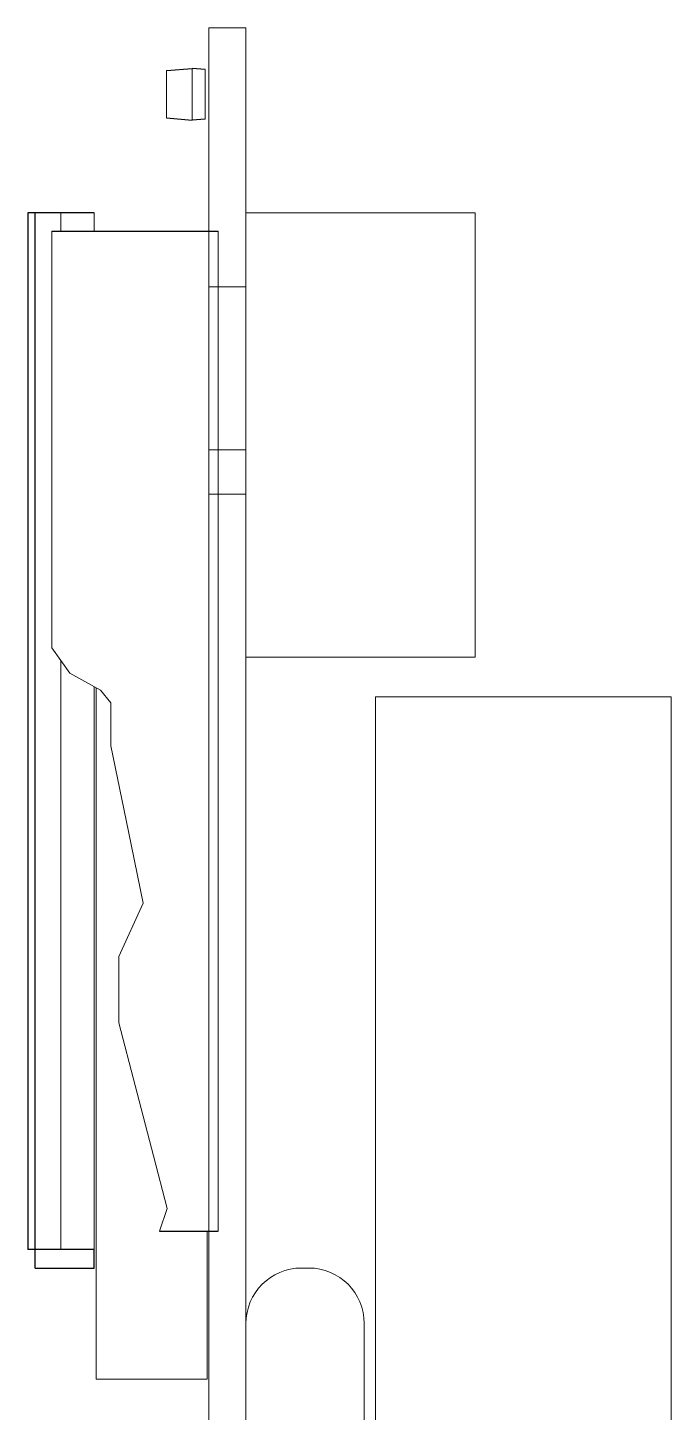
# Model space of a CAD drawing. Header units: millimetres. Extents: x -13 to 383, y -156 to 81.
# Drawn here: x 26.67 to 44.07, y -126.4 to -89 of the extents above; entities that cross this region are included whole.
import ezdxf

# ---------------------------------------------------------------- set-up
doc = ezdxf.new("R2010")
doc.units = ezdxf.units.MM
doc.header["$LTSCALE"] = 0.5
doc.layers.get('0').update_dxf_attribs({"lineweight": 18})

# ---------------------------------------------------------------- blocks, each defined once
blk = doc.blocks.new('*X25')
at = {"color": 8, "linetype": 'Continuous', "ltscale": 0.5}
for p, q in [((-12.312, -29.333), (-12.312, -3.333)), ((-12.312, -3.333), (-4.312, -3.333)), ((-4.312, -29.333), (-4.312, -3.333)), ((-12.312, -29.333), (-4.312, -29.333))]:
    blk.add_line(p, q, dxfattribs=at)
blk = doc.blocks.new('*X33')
at = {"color": 8}
for p, q in [((17.413, 20.127), (23.613, 20.127)), ((17.413, 8.127), (23.613, 8.127))]:
    blk.add_line(p, q, dxfattribs=at)
at = {"color": 8, "linetype": 'Continuous'}
blk.add_line((23.613, 8.127), (23.613, 20.127), dxfattribs=at)
blk = doc.blocks.new('*X32')
at = {"color": 8, "linetype": 'Continuous', "ltscale": 0.5}
blk.add_blockref('*X33', (-31.675, -13.532), dxfattribs=at)
blk = doc.blocks.new('*X35')
at = {"color": 9, "linetype": 'Continuous', "lineweight": 25}
for p, q in [((-9.649, 0.325), (-8.949, 0.386)), ((-8.599, 0.355), (-8.949, 0.386)), ((-9.649, -0.953), (-8.949, -1.014)), ((-8.599, -0.984), (-8.949, -1.014))]:
    blk.add_line(p, q, dxfattribs=at)
at = {"color": 9, "linetype": 'Continuous'}
for p, q in [((-8.949, -1.014), (-8.949, 0.386)), ((-9.649, -0.953), (-9.649, 0.325)), ((-8.599, -0.984), (-8.599, 0.355))]:
    blk.add_line(p, q, dxfattribs=at)
blk = doc.blocks.new('*X34')
at = {"color": 8, "linetype": 'Continuous', "ltscale": 0.5}
blk.add_blockref('*X35', (-1.073, -0.342), dxfattribs=at)
blk = doc.blocks.new('*X37')
at = {"color": 3, "linetype": 'Continuous'}
blk.add_line((-5.858, 54.947), (-4.858, 54.947), dxfattribs=at)
at = {"color": 3}
for p, q in [((-5.858, 0.947), (-5.858, 54.947)), ((-4.858, 0.947), (-4.858, 54.947))]:
    blk.add_line(p, q, dxfattribs=at)
at = {"color": 3, "linetype": 'Continuous', "ltscale": 0.5}
for p, q in [((-5.858, 47.947), (-4.858, 47.947)), ((-5.858, 43.547), (-4.858, 43.547)), ((-5.858, 42.347), (-4.858, 42.347))]:
    blk.add_line(p, q, dxfattribs=at)
blk = doc.blocks.new('*X36')
at = {"color": 3, "linetype": 'Continuous', "ltscale": 0.5}
blk.add_blockref('*X37', (-2.374, -6.198), dxfattribs=at)
blk = doc.blocks.new('*X18')
at = {"color": 4, "linetype": 'Continuous', "lineweight": 25}
for p, q in [((-1.013, 28.176), (-2.813, 28.176)), ((-2.813, 28.176), (-2.813, 0.176)), ((-2.613, 0.176), (-2.613, 28.176)), ((-1.013, 0.176), (-2.813, 0.176)), ((-2.613, -0.324), (-2.613, 0.176)), ((-1.013, -0.324), (-1.013, 0.176)), ((-2.613, -0.324), (-1.013, -0.324))]:
    blk.add_line(p, q, dxfattribs=at)
at = {"color": 4, "linetype": 'Continuous', "ltscale": 0.5}
for p, q in [((-1.913, 27.676), (-1.913, 28.176)), ((-1.013, 27.676), (-1.013, 28.176)), ((-1.913, 0.176), (-1.913, 16.077)), ((-1.013, 0.176), (-1.013, 15.376))]:
    blk.add_line(p, q, dxfattribs=at)
blk = doc.blocks.new('*X19')
at = {"color": 8, "linetype": 'Continuous', "ltscale": 0.5}
for p, q in [((-2.508, -1.171), (-2.508, -12.418)), ((1.992, -1.171), (1.992, -28.171)), ((-2.508, -12.418), (-2.02, -13.104)), ((-2.02, -13.104), (-1.188, -13.564)), ((-1.188, -13.564), (-0.911, -13.906)), ((-0.911, -13.906), (-0.911, -15.063)), ((-0.911, -15.063), (-0.434, -17.382)), ((-0.434, -17.382), (-0.037, -19.313)), ((-0.037, -19.313), (-0.691, -20.756)), ((-0.691, -20.756), (-0.691, -22.553)), ((-0.691, -22.553), (-0.251, -24.24)), ((-0.251, -24.24), (0.246, -26.144)), ((0.246, -26.144), (0.615, -27.561)), ((0.615, -27.561), (0.41, -28.171))]:
    blk.add_line(p, q, dxfattribs=at)
at = {"color": 8, "linetype": 'Continuous', "lineweight": 25}
for p, q in [((-2.508, -1.171), (1.992, -1.171)), ((0.41, -28.171), (1.992, -28.171))]:
    blk.add_line(p, q, dxfattribs=at)
blk = doc.blocks.new('*X20')
at = {"color": 0, "linetype": 'Continuous', "ltscale": 0.5}
for p, q in [((-2.074, -1.099), (-2.074, 17.574)), ((0.926, -1.099), (0.926, 2.901)), ((0.926, -1.099), (-2.074, -1.099))]:
    blk.add_line(p, q, dxfattribs=at)
blk = doc.blocks.new('*X24')
at = {"color": 8, "linetype": 'Continuous', "ltscale": 0.5}
for p, q in [((-8.293, 2.47), (-8.093, 2.47)), ((-9.793, -5.03), (-9.793, 0.97)), ((-6.593, -5.03), (-6.593, 0.97)), ((-8.293, -6.53), (-8.093, -6.53))]:
    blk.add_line(p, q, dxfattribs=at)
for centre, start, end in [((-8.293, 0.97), 90, 180), ((-8.093, 0.97), 0, 90), ((-8.293, -5.03), 180, 270), ((-8.093, -5.03), 270, 360)]:
    blk.add_arc(centre, 1.5, start, end, dxfattribs=at)

msp = doc.modelspace()

# ---------------------------------------------------------------- block references
at = {"color": 3, "linetype": 'Continuous', "ltscale": 0.5}
for name, p in [('*X36', (39.799, -137.749)), ('*X24', (42.359, -124.97))]:
    msp.add_blockref(name, p, dxfattribs=at)
at = {"color": 8, "linetype": 'Continuous', "ltscale": 0.5}
for name, p in [('*X34', (41.14, -90.143)), ('*X18', (29.48, -122.176)), ('*X32', (46.828, -100.595)), ('*X19', (29.824, -93.329)), ('*X20', (30.59, -124.401))]:
    msp.add_blockref(name, p, dxfattribs=at)
at = {"color": 3, "linetype": 'Continuous', "ltscale": 0.5, "xscale": -0.9999999999999998, "rotation": 360}
msp.add_blockref('*X25', (31.754, -103.739), dxfattribs=at)

doc.saveas('drawing.dxf')
